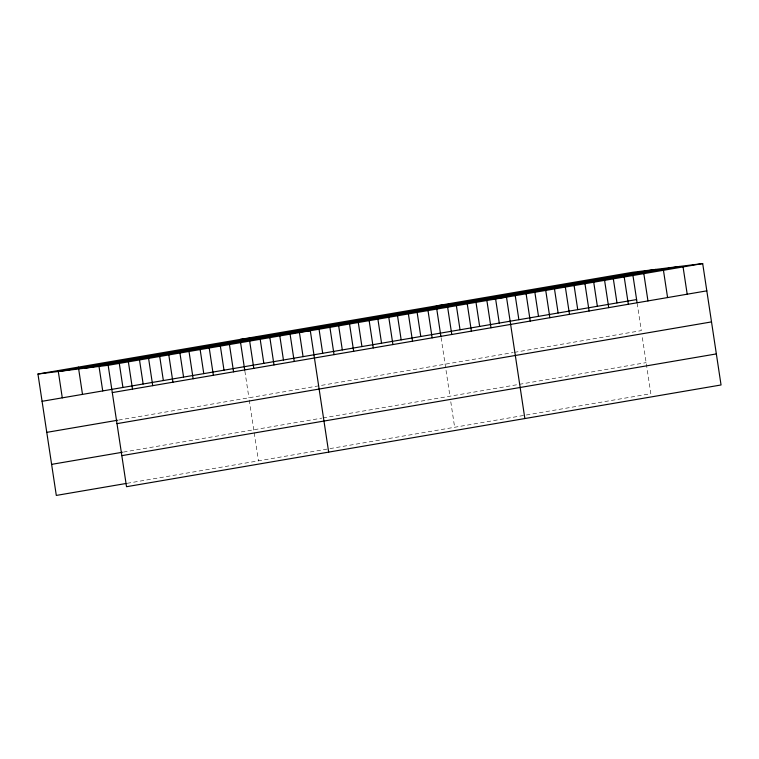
<?xml version="1.0" encoding="UTF-8"?>
<svg xmlns="http://www.w3.org/2000/svg" width="759" height="759" viewBox="0 0 759 759"><rect width="100%" height="100%" fill="white"/><g stroke="black" fill="none" stroke-linecap="round" stroke-linejoin="round"><path stroke-width="0.57" stroke-dasharray="3.79 2.85" d="M118.641 420.069L513.198 352.555M514.346 352.356L641.298 330.63L637.275 304.008M123.48 452.07L321.844 418.124M322.992 417.924L646.137 362.631M127.057 483.322L650.833 393.693L642.161 336.341M441.083 337.584L449.945 396.207M450.78 401.748L454.641 427.26M244.882 371.151L248.914 397.773M249.256 400.059L258.449 460.836"/><path stroke-width="1.14" d="M37.95 374.026L632.475 272.291L702.692 263.572L721.05 384.974L126.525 486.709L108.167 365.307L37.95 374.026L56.308 495.428L125.937 483.511M61.118 371.151L655.643 269.417M84.989 368.181L679.523 266.456M108.167 365.307L702.692 263.572M42.077 401.302L636.602 299.568M112.294 392.583L706.819 290.849M46.773 432.364L117.522 420.258M116.99 423.645L711.515 321.911M51.612 464.366L122.36 452.26M121.829 455.647L716.354 353.912M436.283 305.868L506.5 297.148L524.858 418.541M240.091 339.434L310.308 330.715L328.666 452.117M683.072 266.931L687.199 294.207M663.451 270.289L667.578 297.566M643.831 273.648L647.958 300.925M632.987 275.707L637.105 302.898M624.211 277.007L628.338 304.283M613.196 277.927L616.982 302.926M604.591 280.365L608.718 307.642M593.756 282.424L597.361 306.285M584.971 283.724L589.098 311M573.965 284.644L577.741 309.644M565.351 287.073L569.478 314.349M554.516 289.132L558.121 313.002M545.74 290.431L549.858 317.708M534.725 291.352L538.501 316.361M526.12 293.79L530.237 321.066M515.105 294.71L518.881 319.719M495.655 299.207L499.27 323.068M486.88 300.507L491.007 327.784M475.865 301.427L479.65 326.427M467.259 303.866L471.386 331.142M456.415 305.915L460.03 329.786M447.639 307.224L451.766 334.501M436.624 308.145L440.913 336.474M428.019 310.573L432.146 337.85M417.004 311.494L420.79 336.503M408.399 313.932L412.526 341.208M397.384 314.852L401.169 339.861M388.779 317.29L392.906 344.567M377.764 318.211L381.549 343.21M369.159 320.649L373.286 347.926M358.324 322.708L361.929 346.569M349.538 324.008L353.666 351.284M338.533 324.928L342.309 349.927M329.918 327.366L334.045 354.643M319.084 329.415L322.689 353.286M299.293 331.636L303.069 356.645M290.09 334.178L294.217 361.455M279.673 334.994L283.449 360.003M269.872 337.641L273.999 364.918M260.052 338.353L263.838 363.362M249.664 341.095L253.791 368.371M240.432 341.711L244.721 370.041M229.446 344.558L233.573 371.834M220.214 345.174L224 370.174M209.237 348.011L213.355 375.288M200.006 348.628L203.782 373.637M189.019 351.474L193.147 378.75M179.788 352.091L183.574 377.09M168.802 354.927L172.929 382.204M159.751 356.683L163.356 380.553M148.593 358.39L152.72 385.667M139.362 359.007L143.147 384.007M128.375 361.853L132.502 389.13M119.324 363.599L122.93 387.469M98.936 365.923L102.721 390.923M78.376 367.109L82.503 394.386M58.168 370.572L62.285 397.849"/></g></svg>
